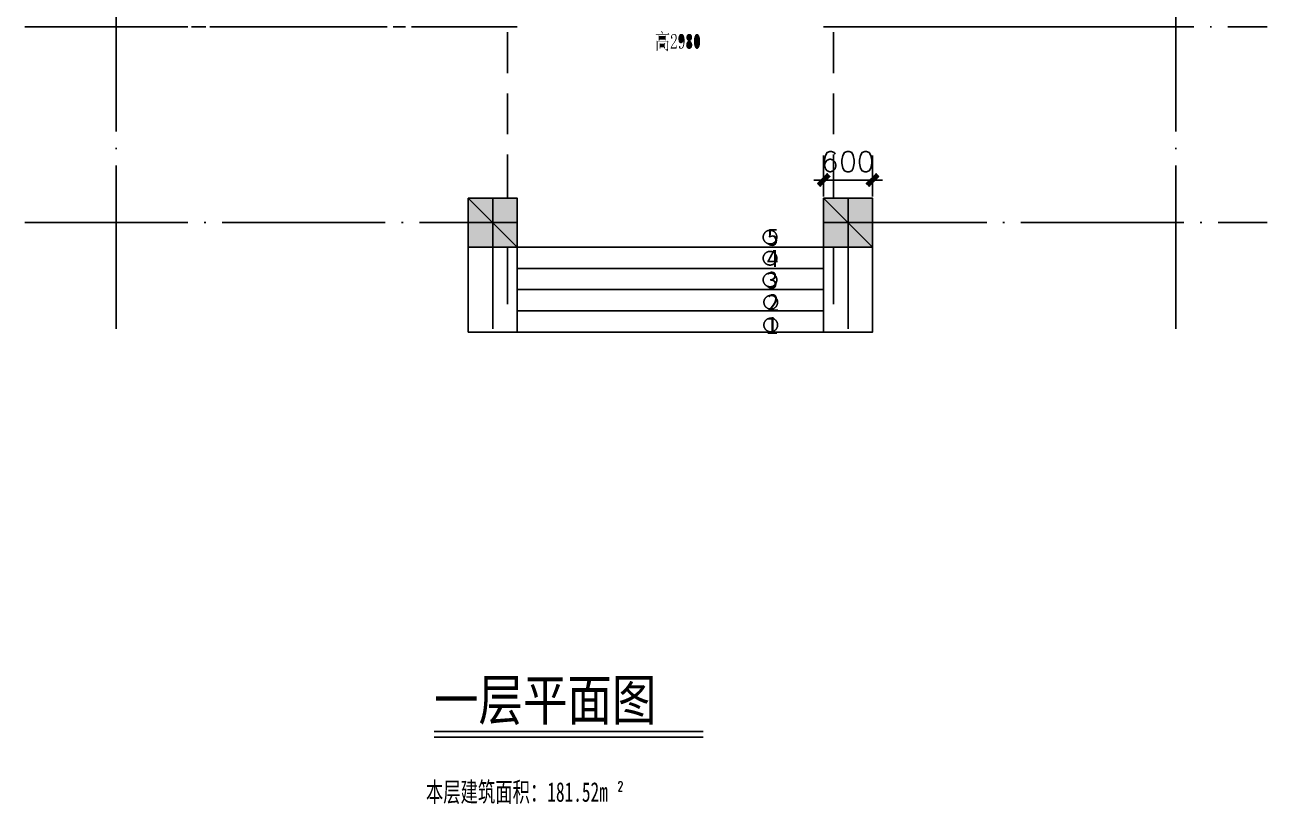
# Model space of a CAD drawing. Header units: millimetres. Extents: x -1120 to 100154, y -9529 to 14223.
# Drawn here: x -1120 to 14121, y -9529 to 25 of the extents above; entities that cross this region are included whole.
import ezdxf

# ---------------------------------------------------------------- set-up
doc = ezdxf.new("R2010")
doc.units = ezdxf.units.MM
doc.linetypes.add('DOTE', pattern=[2.42, 2, -0.2, 0.02, -0.2])
for name, color, linetype in [('A-DOTE', 1, 'Continuous'), ('A-房间名称', 7, 'Continuous'), ('A-立面看线', 7, 'Continuous')]:
    doc.layers.add(name, color=color, linetype=linetype)
doc.styles.add('_TCH_WINDOW', font='SIMPLEX', dxfattribs={"bigfont": 'GBCBIG'})
doc.styles.add('BCP_PENDING_CN', font='')
doc.styles.get('BCP_PENDING_CN').set_extended_font_data('SimSun')

msp = doc.modelspace()

# ---------------------------------------------------------------- hatches: boundary and pattern name
at = {"layer": 'A-立面看线'}
for points in [[(6620, -87), (6765, -87), (6774, -74), (6787, -94), (6644, -94), (6641, -94), (6639, -94), (6637, -94), (6635, -94), (6635, -96), (6633, -96), (6631, -96), (6628, -96), (6626, -96), (6626, -98), (6620, -87)], [(6657, -170), (6657, -168), (6657, -163), (6657, -161), (6657, -159), (6657, -157), (6657, -152), (6657, -150), (6657, -148), (6657, -146), (6657, -141), (6657, -139), (6657, -137), (6657, -137), (6657, -135), (6657, -131), (6657, -128), (6657, -126), (6657, -124), (6657, -122), (6657, -118), (6657, -115), (6657, -113), (6657, -111), (6657, -107), (6657, -104), (6670, -113), (6731, -113), (6737, -104), (6746, -118), (6742, -124), (6742, -126), (6742, -131), (6742, -133), (6742, -137), (6742, -139), (6742, -141), (6742, -146), (6742, -148), (6742, -150), (6742, -152), (6742, -155), (6742, -157), (6742, -159), (6742, -161), (6742, -163), (6733, -168), (6733, -157), (6668, -157), (6668, -163), (6657, -170)], [(6668, -120), (6668, -150), (6733, -150), (6733, -120), (6668, -120)], [(6685, -52), (6685, -50), (6687, -50), (6689, -52), (6691, -54), (6694, -54), (6696, -57), (6698, -57), (6698, -59), (6700, -59), (6700, -59), (6700, -61), (6702, -63), (6705, -63), (6705, -65), (6707, -70), (6707, -72), (6707, -72), (6707, -74), (6707, -78), (6705, -81), (6705, -81), (6702, -85), (6700, -85), (6700, -85), (6700, -85), (6698, -83), (6698, -81), (6696, -78), (6696, -76), (6696, -74), (6696, -72), (6694, -70), (6694, -67), (6691, -65), (6691, -63), (6689, -61), (6689, -59), (6687, -57), (6685, -54), (6685, -52), (6685, -52), (6685, -52)], [(6863, -133), (6863, -128), (6863, -126), (6863, -122), (6863, -120), (6863, -118), (6863, -115), (6861, -113), (6861, -109), (6861, -107), (6859, -107), (6859, -104), (6859, -102), (6857, -100), (6857, -98), (6855, -98), (6853, -96), (6853, -96), (6850, -94), (6848, -94), (6846, -94), (6844, -94), (6842, -94), (6842, -94), (6839, -94), (6837, -94), (6835, -94), (6833, -94), (6831, -96), (6829, -96), (6829, -98), (6826, -98), (6826, -100), (6824, -100), (6822, -102), (6822, -104), (6822, -107), (6820, -109), (6820, -111), (6820, -115), (6820, -118), (6820, -118), (6820, -120), (6820, -122), (6820, -124), (6822, -126), (6822, -128), (6824, -131), (6824, -133), (6824, -135), (6824, -135), (6824, -139), (6824, -141), (6822, -144), (6822, -146), (6820, -146), (6818, -146), (6818, -146), (6816, -146), (6813, -146), (6811, -144), (6811, -144), (6811, -141), (6809, -141), (6809, -139), (6809, -137), (6807, -133), (6807, -131), (6807, -128), (6807, -124), (6809, -122), (6809, -120), (6809, -118), (6809, -115), (6809, -113), (6811, -111), (6811, -109), (6813, -107), (6813, -104), (6816, -102), (6816, -100), (6818, -98), (6818, -98), (6820, -96), (6822, -94), (6824, -91), (6824, -91), (6826, -89), (6829, -89), (6831, -87), (6833, -87), (6833, -87), (6835, -87), (6837, -85), (6839, -85), (6842, -85), (6842, -85), (6844, -85), (6846, -85), (6848, -85), (6850, -87), (6853, -87), (6855, -87), (6857, -87), (6859, -89), (6859, -89), (6861, -91), (6863, -91), (6863, -94), (6866, -94), (6868, -96), (6868, -98), (6868, -98), (6870, -100), (6872, -102), (6872, -104), (6872, -107), (6874, -109), (6874, -111), (6874, -113), (6876, -115), (6876, -118), (6876, -122), (6876, -124), (6876, -126), (6876, -131), (6876, -131), (6876, -133), (6876, -135), (6876, -137), (6876, -139), (6876, -144), (6876, -146), (6874, -148), (6874, -150), (6874, -152), (6872, -155), (6872, -157), (6872, -159), (6870, -161), (6870, -163), (6868, -165), (6868, -168), (6866, -170), (6866, -172), (6863, -174), (6861, -176), (6861, -178), (6859, -178), (6859, -181), (6857, -185), (6855, -187), (6853, -189), (6853, -191), (6850, -194), (6848, -196), (6846, -198), (6846, -200), (6844, -202), (6844, -202), (6842, -205), (6839, -207), (6839, -209), (6837, -211), (6837, -213), (6835, -215), (6833, -215), (6833, -218), (6831, -220), (6831, -222), (6831, -222), (6829, -224), (6829, -226), (6826, -226), (6826, -231), (6824, -233), (6822, -235), (6820, -237), (6820, -239), (6818, -242), (6818, -244), (6816, -246), (6816, -248), (6813, -250), (6813, -250), (6813, -252), (6857, -252), (6859, -252), (6861, -250), (6861, -250), (6863, -250), (6866, -248), (6868, -246), (6868, -244), (6870, -244), (6870, -242), (6870, -239), (6872, -237), (6872, -235), (6872, -231), (6872, -228), (6874, -226), (6874, -222), (6879, -222), (6874, -268), (6805, -268), (6805, -255), (6807, -252), (6807, -250), (6807, -248), (6809, -246), (6809, -244), (6811, -242), (6811, -239), (6813, -237), (6816, -235), (6816, -233), (6818, -231), (6818, -231), (6818, -228), (6820, -226), (6820, -224), (6822, -222), (6822, -222), (6824, -220), (6824, -218), (6826, -215), (6829, -213), (6829, -211), (6831, -209), (6831, -207), (6833, -205), (6835, -202), (6837, -200), (6837, -198), (6839, -196), (6839, -196), (6842, -194), (6844, -191), (6844, -189), (6846, -187), (6848, -185), (6848, -183), (6850, -181), (6850, -178), (6853, -176), (6853, -174), (6855, -172), (6855, -170), (6857, -168), (6857, -165), (6857, -163), (6859, -161), (6859, -159), (6861, -157), (6861, -152), (6861, -150), (6863, -148), (6863, -146), (6863, -144), (6863, -141), (6863, -137), (6863, -135), (6863, -133), (6863, -133), (6863, -133)], [(6931, -200), (6929, -200), (6927, -200), (6924, -200), (6922, -200), (6922, -198), (6920, -198), (6918, -198), (6916, -196), (6913, -196), (6913, -194), (6911, -191), (6909, -191), (6909, -189), (6907, -187), (6907, -187), (6907, -185), (6905, -183), (6905, -181), (6903, -181), (6903, -178), (6903, -176), (6900, -174), (6900, -172), (6900, -168), (6900, -165), (6900, -163), (6898, -161), (6898, -157), (6898, -155), (6898, -152), (6898, -148), (6898, -146), (6898, -144), (6898, -141), (6898, -139), (6898, -135), (6898, -133), (6898, -131), (6900, -128), (6900, -124), (6900, -122), (6900, -120), (6903, -118), (6903, -115), (6903, -113), (6905, -111), (6905, -109), (6905, -107), (6907, -104), (6907, -102), (6907, -102), (6909, -100), (6911, -98), (6911, -96), (6913, -96), (6913, -94), (6916, -91), (6918, -91), (6918, -89), (6920, -89), (6922, -89), (6924, -87), (6927, -87), (6927, -87), (6929, -85), (6931, -85), (6933, -85), (6935, -85), (6937, -85), (6940, -85), (6942, -85), (6942, -87), (6944, -87), (6946, -87), (6948, -89), (6950, -89), (6950, -91), (6953, -91), (6955, -94), (6955, -94), (6957, -96), (6959, -98), (6959, -100), (6961, -100), (6961, -102), (6964, -104), (6964, -107), (6966, -109), (6966, -111), (6966, -111), (6968, -113), (6968, -115), (6968, -118), (6970, -120), (6970, -122), (6970, -124), (6970, -128), (6972, -131), (6972, -133), (6972, -135), (6972, -137), (6972, -139), (6972, -144), (6974, -146), (6974, -148), (6974, -152), (6974, -155), (6974, -159), (6974, -161), (6974, -165), (6974, -168), (6974, -170), (6974, -174), (6974, -176), (6974, -181), (6974, -183), (6974, -185), (6974, -189), (6974, -191), (6972, -194), (6972, -198), (6972, -200), (6972, -202), (6972, -205), (6972, -207), (6970, -211), (6970, -213), (6970, -215), (6970, -218), (6968, -220), (6968, -222), (6968, -224), (6968, -226), (6966, -228), (6966, -231), (6966, -233), (6964, -235), (6964, -237), (6964, -239), (6964, -239), (6961, -244), (6959, -246), (6959, -248), (6957, -250), (6957, -252), (6955, -255), (6955, -255), (6953, -257), (6950, -259), (6950, -261), (6948, -261), (6946, -263), (6946, -263), (6944, -265), (6942, -265), (6942, -268), (6940, -268), (6937, -268), (6935, -270), (6933, -270), (6933, -270), (6931, -270), (6929, -270), (6929, -270), (6927, -270), (6924, -270), (6922, -270), (6920, -268), (6920, -268), (6918, -268), (6916, -265), (6913, -265), (6913, -263), (6911, -263), (6911, -261), (6909, -261), (6907, -259), (6907, -257), (6907, -255), (6905, -252), (6905, -250), (6905, -246), (6905, -246), (6905, -244), (6905, -242), (6907, -239), (6907, -237), (6909, -237), (6909, -235), (6911, -235), (6913, -235), (6916, -235), (6918, -235), (6918, -237), (6920, -237), (6920, -242), (6920, -244), (6920, -246), (6920, -248), (6920, -250), (6920, -252), (6920, -255), (6922, -257), (6922, -259), (6922, -261), (6924, -261), (6927, -261), (6927, -261), (6929, -263), (6929, -263), (6931, -263), (6933, -261), (6935, -261), (6935, -261), (6937, -261), (6940, -259), (6940, -259), (6942, -257), (6944, -255), (6944, -252), (6946, -252), (6946, -250), (6948, -248), (6950, -244), (6950, -242), (6950, -242), (6950, -239), (6953, -237), (6953, -237), (6953, -235), (6953, -233), (6955, -231), (6955, -228), (6955, -226), (6955, -224), (6955, -222), (6957, -220), (6957, -218), (6957, -215), (6957, -211), (6957, -209), (6957, -207), (6959, -205), (6959, -200), (6959, -198), (6959, -194), (6959, -191), (6959, -187), (6959, -185), (6959, -181), (6959, -178), (6959, -174), (6961, -170), (6959, -174), (6959, -176), (6957, -178), (6957, -181), (6955, -183), (6955, -185), (6953, -187), (6953, -189), (6950, -189), (6948, -191), (6948, -194), (6946, -194), (6944, -196), (6944, -198), (6942, -198), (6940, -198), (6937, -200), (6935, -200), (6933, -200), (6933, -200), (6931, -200), (6931, -200)], [(6911, -144), (6911, -146), (6911, -150), (6911, -152), (6911, -157), (6911, -159), (6911, -161), (6913, -163), (6913, -165), (6913, -168), (6913, -170), (6916, -172), (6916, -174), (6916, -176), (6918, -178), (6918, -181), (6920, -183), (6922, -185), (6922, -187), (6924, -187), (6927, -189), (6927, -189), (6929, -189), (6931, -191), (6933, -191), (6933, -191), (6935, -191), (6937, -189), (6937, -189), (6940, -189), (6942, -189), (6944, -187), (6944, -185), (6946, -185), (6948, -183), (6948, -181), (6950, -178), (6953, -176), (6953, -176), (6953, -174), (6955, -172), (6955, -168), (6957, -165), (6957, -163), (6959, -161), (6959, -159), (6959, -157), (6959, -155), (6959, -152), (6959, -150), (6961, -148), (6959, -146), (6959, -141), (6959, -139), (6959, -137), (6959, -133), (6959, -131), (6959, -128), (6959, -126), (6959, -122), (6957, -120), (6957, -118), (6957, -115), (6957, -113), (6955, -111), (6955, -109), (6955, -107), (6953, -104), (6953, -102), (6950, -102), (6950, -100), (6948, -98), (6946, -98), (6946, -96), (6944, -96), (6942, -94), (6940, -94), (6940, -94), (6937, -94), (6935, -94), (6933, -94), (6931, -94), (6929, -94), (6927, -94), (6927, -96), (6924, -96), (6922, -98), (6922, -98), (6920, -100), (6918, -102), (6918, -104), (6918, -107), (6916, -107), (6916, -109), (6916, -111), (6913, -113), (6913, -115), (6913, -118), (6913, -120), (6911, -122), (6911, -126), (6911, -128), (6911, -131), (6911, -133), (6911, -137), (6911, -139), (6911, -141), (6911, -144), (6911, -144)], [(7068, -222), (7068, -224), (7068, -228), (7068, -231), (7068, -233), (7066, -235), (7066, -237), (7066, -239), (7066, -244), (7064, -246), (7064, -248), (7061, -250), (7061, -252), (7059, -252), (7059, -255), (7057, -257), (7057, -257), (7055, -259), (7053, -261), (7053, -261), (7051, -263), (7048, -265), (7048, -265), (7046, -265), (7044, -268), (7042, -268), (7040, -268), (7037, -270), (7037, -270), (7035, -270), (7033, -270), (7031, -270), (7031, -270), (7029, -270), (7027, -270), (7024, -270), (7022, -270), (7020, -268), (7020, -268), (7018, -268), (7016, -265), (7014, -265), (7011, -263), (7011, -263), (7009, -261), (7007, -261), (7007, -259), (7005, -257), (7005, -257), (7003, -255), (7001, -252), (7001, -250), (6998, -248), (6998, -246), (6996, -244), (6996, -242), (6994, -239), (6994, -237), (6994, -235), (6994, -233), (6994, -228), (6992, -226), (6992, -224), (6992, -222), (6994, -220), (6994, -215), (6994, -213), (6994, -211), (6994, -209), (6994, -207), (6996, -202), (6996, -200), (6996, -198), (6998, -196), (6998, -194), (6998, -194), (7001, -191), (7001, -189), (7003, -187), (7003, -187), (7005, -185), (7007, -183), (7007, -181), (7009, -178), (7011, -178), (7011, -176), (7014, -174), (7016, -172), (7018, -172), (7016, -170), (7014, -170), (7011, -168), (7009, -165), (7009, -163), (7007, -163), (7007, -161), (7005, -159), (7003, -157), (7003, -155), (7003, -152), (7001, -152), (7001, -150), (7001, -148), (6998, -146), (6998, -144), (6996, -141), (6996, -139), (6996, -137), (6996, -133), (6996, -131), (6996, -128), (6996, -126), (6996, -124), (6996, -120), (6996, -118), (6996, -115), (6998, -113), (6998, -111), (6998, -109), (7001, -107), (7001, -104), (7003, -102), (7003, -100), (7005, -98), (7005, -98), (7007, -96), (7007, -96), (7009, -94), (7011, -91), (7011, -91), (7014, -89), (7016, -89), (7018, -89), (7018, -87), (7020, -87), (7022, -87), (7024, -87), (7027, -85), (7029, -85), (7031, -85), (7031, -85), (7033, -85), (7035, -85), (7037, -85), (7040, -87), (7042, -87), (7044, -87), (7046, -89), (7046, -89), (7048, -89), (7051, -91), (7053, -91), (7053, -94), (7055, -96), (7055, -96), (7057, -98), (7059, -100), (7059, -102), (7061, -104), (7061, -107), (7064, -109), (7064, -111), (7064, -113), (7066, -115), (7066, -118), (7066, -120), (7066, -122), (7066, -126), (7066, -128), (7066, -128), (7066, -131), (7066, -135), (7066, -137), (7066, -139), (7066, -141), (7064, -144), (7064, -146), (7064, -148), (7061, -150), (7061, -152), (7061, -155), (7059, -155), (7057, -157), (7057, -159), (7055, -161), (7055, -163), (7053, -163), (7051, -165), (7048, -168), (7048, -170), (7046, -170), (7044, -172), (7044, -172), (7046, -174), (7048, -174), (7048, -176), (7051, -178), (7053, -181), (7053, -183), (7055, -183), (7057, -185), (7057, -187), (7059, -189), (7059, -191), (7061, -194), (7061, -194), (7061, -196), (7064, -198), (7064, -200), (7066, -202), (7066, -205), (7066, -207), (7066, -209), (7068, -211), (7068, -215), (7068, -218), (7068, -220), (7068, -222), (7068, -222)], [(7057, -131), (7057, -126), (7055, -124), (7055, -122), (7055, -120), (7055, -115), (7055, -113), (7053, -111), (7053, -109), (7053, -107), (7051, -104), (7051, -102), (7048, -102), (7048, -100), (7046, -98), (7046, -98), (7044, -96), (7042, -96), (7040, -94), (7037, -94), (7037, -94), (7035, -94), (7033, -94), (7031, -94), (7029, -94), (7027, -94), (7024, -94), (7024, -94), (7022, -94), (7020, -96), (7018, -96), (7016, -98), (7016, -98), (7014, -100), (7014, -102), (7011, -102), (7011, -107), (7009, -109), (7009, -111), (7007, -113), (7007, -115), (7007, -118), (7007, -120), (7007, -122), (7007, -126), (7007, -126), (7007, -128), (7007, -131), (7007, -133), (7007, -135), (7009, -137), (7009, -139), (7011, -141), (7011, -144), (7014, -146), (7016, -148), (7016, -148), (7016, -150), (7018, -150), (7018, -152), (7020, -155), (7022, -155), (7022, -157), (7024, -159), (7027, -159), (7027, -161), (7029, -161), (7031, -163), (7033, -165), (7035, -165), (7037, -168), (7037, -168), (7040, -165), (7042, -165), (7044, -163), (7046, -161), (7046, -159), (7048, -159), (7048, -157), (7051, -155), (7051, -152), (7053, -152), (7053, -150), (7053, -148), (7055, -146), (7055, -141), (7055, -139), (7055, -137), (7057, -135), (7057, -133), (7057, -131), (7057, -131)], [(7127, -270), (7125, -270), (7122, -270), (7120, -270), (7120, -268), (7118, -268), (7116, -268), (7116, -265), (7114, -265), (7111, -263), (7109, -263), (7109, -261), (7107, -259), (7105, -259), (7105, -257), (7103, -255), (7103, -252), (7101, -250), (7101, -246), (7098, -246), (7098, -244), (7098, -242), (7096, -239), (7096, -237), (7096, -235), (7094, -233), (7094, -231), (7094, -228), (7092, -226), (7092, -224), (7092, -222), (7092, -220), (7092, -218), (7090, -215), (7090, -211), (7090, -209), (7090, -207), (7090, -205), (7090, -200), (7088, -198), (7088, -196), (7088, -191), (7088, -189), (7088, -185), (7088, -183), (7088, -178), (7088, -176), (7088, -174), (7088, -172), (7088, -168), (7088, -165), (7088, -161), (7088, -159), (7090, -157), (7090, -152), (7090, -150), (7090, -148), (7090, -146), (7090, -141), (7090, -139), (7092, -137), (7092, -135), (7092, -133), (7092, -131), (7094, -128), (7094, -126), (7094, -124), (7096, -120), (7096, -120), (7096, -118), (7098, -115), (7098, -113), (7098, -111), (7101, -109), (7101, -107), (7103, -102), (7103, -100), (7105, -100), (7107, -98), (7107, -96), (7109, -94), (7109, -91), (7111, -91), (7114, -89), (7116, -89), (7116, -87), (7118, -87), (7120, -87), (7120, -87), (7122, -85), (7125, -85), (7127, -85), (7129, -85), (7129, -85), (7131, -87), (7133, -87), (7135, -87), (7135, -87), (7138, -89), (7140, -89), (7142, -91), (7142, -91), (7144, -94), (7144, -96), (7146, -98), (7148, -100), (7148, -102), (7151, -104), (7153, -107), (7153, -109), (7153, -109), (7155, -111), (7155, -113), (7155, -115), (7157, -118), (7157, -120), (7157, -122), (7159, -124), (7159, -126), (7159, -128), (7159, -131), (7162, -133), (7162, -135), (7162, -139), (7162, -141), (7162, -144), (7162, -146), (7164, -150), (7164, -152), (7164, -155), (7164, -159), (7164, -161), (7164, -163), (7164, -168), (7164, -170), (7164, -174), (7164, -176), (7164, -176), (7164, -181), (7164, -183), (7164, -187), (7164, -189), (7164, -194), (7164, -196), (7164, -198), (7164, -202), (7164, -205), (7162, -207), (7162, -211), (7162, -213), (7162, -215), (7162, -218), (7162, -220), (7159, -222), (7159, -226), (7159, -228), (7159, -231), (7157, -233), (7157, -235), (7157, -237), (7155, -239), (7155, -242), (7155, -242), (7153, -244), (7153, -244), (7153, -248), (7151, -250), (7151, -252), (7148, -255), (7146, -257), (7146, -259), (7144, -259), (7144, -261), (7142, -263), (7140, -263), (7140, -265), (7138, -265), (7135, -268), (7133, -268), (7133, -270), (7131, -270), (7129, -270), (7127, -270), (7127, -270), (7127, -270)], [(7127, -94), (7125, -94), (7122, -94), (7122, -96), (7120, -96), (7120, -96), (7118, -98), (7116, -100), (7116, -102), (7114, -104), (7114, -107), (7111, -109), (7111, -111), (7109, -113), (7109, -115), (7109, -118), (7107, -120), (7107, -122), (7107, -124), (7107, -126), (7105, -128), (7105, -131), (7105, -133), (7105, -137), (7105, -139), (7105, -141), (7103, -144), (7103, -146), (7103, -150), (7103, -152), (7103, -155), (7103, -157), (7103, -161), (7103, -163), (7103, -168), (7103, -170), (7103, -174), (7103, -176), (7103, -176), (7103, -181), (7103, -183), (7103, -187), (7103, -189), (7103, -194), (7103, -196), (7103, -200), (7103, -202), (7103, -205), (7103, -207), (7103, -211), (7103, -213), (7105, -215), (7105, -218), (7105, -220), (7105, -224), (7105, -226), (7107, -228), (7107, -231), (7107, -233), (7107, -235), (7109, -235), (7109, -237), (7109, -239), (7109, -242), (7111, -246), (7111, -248), (7114, -250), (7114, -252), (7116, -255), (7118, -257), (7118, -257), (7120, -259), (7120, -259), (7122, -261), (7125, -261), (7125, -261), (7127, -261), (7129, -261), (7129, -261), (7131, -261), (7133, -259), (7133, -259), (7135, -257), (7135, -257), (7138, -255), (7140, -252), (7140, -250), (7142, -248), (7142, -246), (7144, -242), (7144, -239), (7144, -237), (7144, -235), (7146, -233), (7146, -231), (7146, -228), (7146, -226), (7146, -224), (7146, -222), (7148, -220), (7148, -218), (7148, -215), (7148, -211), (7148, -209), (7148, -207), (7148, -205), (7148, -200), (7148, -198), (7151, -194), (7151, -191), (7151, -189), (7151, -185), (7151, -183), (7151, -178), (7151, -176), (7151, -174), (7151, -170), (7151, -168), (7151, -165), (7151, -161), (7148, -159), (7148, -155), (7148, -152), (7148, -150), (7148, -148), (7148, -144), (7148, -141), (7148, -139), (7148, -137), (7148, -135), (7146, -131), (7146, -128), (7146, -126), (7146, -124), (7146, -122), (7144, -120), (7144, -118), (7144, -115), (7144, -115), (7144, -113), (7142, -111), (7142, -107), (7140, -104), (7140, -102), (7138, -100), (7138, -100), (7135, -98), (7133, -96), (7133, -96), (7131, -96), (7129, -94), (7129, -94), (7127, -94), (7127, -94), (7127, -94)], [(6733, -272), (6735, -274), (6739, -274), (6742, -274), (6744, -274), (6746, -274), (6748, -276), (6750, -276), (6750, -276), (6752, -276), (6755, -276), (6755, -276), (6757, -276), (6757, -276), (6757, -276), (6759, -276), (6759, -274), (6761, -272), (6761, -270), (6761, -187), (6644, -187), (6644, -289), (6633, -296), (6633, -294), (6633, -292), (6633, -287), (6633, -285), (6633, -283), (6633, -281), (6633, -276), (6633, -274), (6633, -272), (6633, -270), (6633, -265), (6633, -263), (6633, -261), (6633, -259), (6633, -255), (6633, -252), (6633, -250), (6633, -248), (6633, -244), (6633, -242), (6633, -239), (6633, -237), (6633, -235), (6633, -233), (6633, -231), (6633, -228), (6633, -224), (6633, -222), (6633, -220), (6633, -218), (6633, -213), (6633, -211), (6633, -209), (6633, -207), (6633, -202), (6633, -200), (6633, -198), (6633, -196), (6633, -194), (6633, -189), (6633, -187), (6633, -185), (6633, -181), (6633, -178), (6633, -176), (6633, -174), (6633, -170), (6644, -181), (6759, -181), (6768, -170), (6776, -185), (6770, -191), (6770, -272), (6770, -276), (6770, -279), (6770, -283), (6770, -285), (6770, -287), (6768, -289), (6768, -289), (6768, -292), (6768, -292), (6765, -294), (6763, -296), (6761, -296), (6761, -298), (6759, -300), (6759, -300), (6757, -298), (6757, -296), (6757, -294), (6755, -294), (6755, -292), (6755, -289), (6752, -289), (6750, -287), (6750, -285), (6748, -285), (6746, -283), (6744, -283), (6742, -281), (6739, -281), (6737, -279), (6735, -279), (6733, -276), (6733, -272)], [(6731, -215), (6731, -220), (6731, -222), (6731, -224), (6731, -228), (6731, -231), (6731, -233), (6731, -237), (6731, -239), (6731, -242), (6731, -244), (6733, -248), (6733, -250), (6733, -252), (6733, -255), (6733, -257), (6733, -259), (6733, -261), (6722, -268), (6722, -252), (6678, -252), (6678, -263), (6668, -270), (6668, -268), (6668, -265), (6668, -261), (6668, -259), (6668, -257), (6668, -255), (6668, -250), (6668, -248), (6668, -246), (6668, -244), (6668, -239), (6668, -237), (6668, -235), (6668, -235), (6668, -231), (6668, -228), (6668, -226), (6668, -224), (6668, -220), (6668, -218), (6668, -215), (6668, -213), (6668, -209), (6668, -207), (6668, -205), (6668, -202), (6668, -198), (6668, -198), (6678, -205), (6720, -205), (6726, -196), (6737, -209), (6731, -215)], [(6678, -211), (6678, -246), (6722, -246), (6722, -211), (6678, -211)], [(7003, -224), (7003, -226), (7003, -231), (7003, -233), (7005, -235), (7005, -237), (7005, -239), (7007, -242), (7007, -244), (7007, -246), (7009, -248), (7009, -250), (7011, -252), (7014, -255), (7014, -255), (7016, -257), (7018, -259), (7018, -259), (7020, -261), (7022, -261), (7024, -261), (7024, -261), (7027, -263), (7029, -263), (7031, -263), (7033, -263), (7035, -261), (7037, -261), (7040, -261), (7040, -261), (7042, -259), (7044, -259), (7046, -259), (7046, -257), (7048, -255), (7051, -255), (7051, -252), (7051, -252), (7053, -250), (7053, -248), (7055, -246), (7055, -244), (7055, -242), (7055, -239), (7057, -235), (7057, -233), (7057, -231), (7057, -228), (7057, -226), (7057, -224), (7057, -220), (7057, -218), (7055, -215), (7055, -213), (7055, -211), (7053, -209), (7053, -207), (7051, -205), (7051, -202), (7048, -200), (7048, -200), (7046, -198), (7046, -196), (7044, -194), (7044, -194), (7042, -191), (7040, -189), (7040, -189), (7037, -187), (7035, -187), (7033, -185), (7033, -183), (7031, -183), (7029, -181), (7027, -178), (7024, -178), (7022, -176), (7022, -176), (7020, -178), (7018, -178), (7018, -181), (7016, -183), (7014, -185), (7014, -187), (7011, -189), (7011, -191), (7009, -194), (7009, -196), (7009, -198), (7007, -200), (7007, -202), (7005, -205), (7005, -207), (7005, -209), (7005, -211), (7003, -215), (7003, -218), (7003, -220), (7003, -222), (7003, -224), (7003, -224)], [(8604, -1919), (8637, -1954), (8724, -1800)], [(8637, -1954), (8724, -1800), (8757, -1834)], [(9325, -1800), (9238, -1954), (9203, -1919)], [(9357, -1834), (9325, -1800), (9238, -1954)], [(4320, -2700), (4920, -2700), (4320, -2100)], [(4920, -2700), (4320, -2100), (4920, -2100)], [(8680, -2700), (9280, -2700), (8680, -2100)], [(9280, -2700), (8680, -2100), (9280, -2100)]]:
    msp.add_hatch(color=256, dxfattribs=at).paths.add_polyline_path(points)

# ---------------------------------------------------------------- linework, layer by layer
at = {"layer": 'A-DOTE', "linetype": 'DOTE', "ltscale": 1000}
for p, q in [((0, -3701), (0, 14221)), ((13000, -3701), (13000, 14221)), ((-1120, 0), (4800, 0)), ((8800, 0), (14121, 0)), ((4620, -3701), (4620, -2100)), ((8980, -3701), (8980, -2100)), ((-1120, -2400), (4920, -2400)), ((8680, -2400), (14121, -2400))]:
    msp.add_line(p, q, dxfattribs=at)
at = {"layer": 'A-房间名称', "color": 4}
for p, q in [((3900, -8640), (7200, -8640)), ((3900, -8710), (7200, -8710))]:
    msp.add_line(p, q, dxfattribs=at)
at = {"layer": 'A-立面看线'}
for points in [[(174, 0), (24, 0)], [(400, 0), (250, 0)], [(625, 0), (474, 0)], [(851, 0), (701, 0)], [(1075, 0), (925, 0)], [(1299, 0), (1149, 0)], [(1525, 0), (1375, 0)], [(1750, 0), (1599, 0)], [(1976, 0), (1826, 0)], [(2200, 0), (2050, 0)], [(2424, 0), (2274, 0)], [(2650, 0), (2500, 0)], [(2875, 0), (2724, 0)], [(3101, 0), (2951, 0)], [(3325, 0), (3175, 0)], [(3549, 0), (3399, 0)], [(3776, 0), (3625, 0)], [(4000, 0), (3850, 0)], [(4226, 0), (4076, 0)], [(4450, 0), (4300, 0)], [(4674, 0), (4526, 0)], [(4920, 0), (4750, 0)], [(8966, 0), (8680, 0)], [(9716, 0), (9216, 0)], [(10465, 0), (9967, 0)], [(11216, 0), (10715, 0)], [(11966, 0), (11466, 0)], [(12715, 0), (12217, 0)], [(4800, -566), (4800, -65)], [(8800, -65), (8800, -566)], [(4800, -1317), (4800, -816)], [(8800, -816), (8800, -1317)], [(4800, -2100), (4800, -1565)], [(8680, -1575), (8680, -2078)], [(8820, -1562), (8809, -1539), (8776, -1528), (8757, -1528), (8724, -1539), (8702, -1575), (8691, -1634), (8691, -1693), (8702, -1741), (8724, -1765), (8757, -1778), (8765, -1778), (8798, -1765), (8820, -1741), (8831, -1706), (8831, -1693), (8820, -1658), (8798, -1634), (8765, -1623), (8757, -1623), (8724, -1634), (8702, -1658), (8691, -1693)], [(8800, -1565), (8800, -2100)], [(8970, -1528), (8937, -1539), (8915, -1575), (8905, -1634), (8905, -1669), (8915, -1730), (8937, -1765), (8970, -1778), (8992, -1778), (9024, -1765), (9044, -1730), (9055, -1669), (9055, -1634), (9044, -1575), (9024, -1539), (8992, -1528), (8970, -1528)], [(9185, -1528), (9153, -1539), (9131, -1575), (9120, -1634), (9120, -1669), (9131, -1730), (9153, -1765), (9185, -1778), (9205, -1778), (9238, -1765), (9259, -1730), (9270, -1669), (9270, -1634), (9259, -1575), (9238, -1539), (9205, -1528), (9185, -1528)], [(9281, -1575), (9281, -2078)], [(9401, -1878), (9281, -1878), (8680, -1878), (8561, -1878)], [(4920, -2700), (4320, -2700), (4320, -2100), (4920, -2100), (4920, -2700)], [(9280, -2700), (8680, -2700), (8680, -2100), (9280, -2100), (9280, -2700)], [(8680, -2400), (9130, -2400)], [(8022, -2494), (8018, -2494), (8014, -2494), (8009, -2495), (8005, -2496), (8001, -2496), (7997, -2498), (7993, -2499), (7990, -2500), (7986, -2502), (7982, -2504), (7979, -2506), (7975, -2508), (7972, -2510), (7969, -2513), (7966, -2516), (7963, -2518), (7960, -2521), (7958, -2524), (7955, -2527), (7953, -2531), (7951, -2534), (7949, -2538), (7947, -2541), (7945, -2545), (7943, -2549), (7942, -2553), (7941, -2557), (7940, -2561), (7939, -2565), (7939, -2569), (7939, -2573), (7938, -2578), (7939, -2582), (7939, -2586), (7939, -2590), (7940, -2594), (7941, -2599), (7942, -2602), (7943, -2606), (7945, -2610), (7947, -2614), (7949, -2618), (7951, -2621), (7953, -2624), (7955, -2628), (7958, -2631), (7960, -2634), (7963, -2637), (7966, -2640), (7969, -2642), (7972, -2645), (7975, -2647), (7979, -2649), (7982, -2651), (7986, -2653), (7990, -2655), (7993, -2656), (7997, -2658), (8001, -2659), (8005, -2660), (8009, -2660), (8014, -2661), (8018, -2661), (8022, -2661), (8026, -2661), (8031, -2661), (8035, -2660), (8039, -2660), (8043, -2659), (8047, -2658), (8051, -2656), (8055, -2655), (8059, -2653), (8062, -2651), (8066, -2649), (8069, -2647), (8072, -2645), (8075, -2642), (8079, -2640), (8081, -2637), (8084, -2634), (8087, -2631), (8089, -2628), (8092, -2624), (8094, -2621), (8096, -2618), (8098, -2614), (8099, -2610), (8101, -2606), (8102, -2602), (8103, -2599), (8104, -2594), (8105, -2590), (8106, -2586), (8106, -2582), (8106, -2578), (8106, -2573), (8106, -2569), (8105, -2565), (8104, -2561), (8103, -2557), (8102, -2553), (8101, -2549), (8099, -2545), (8098, -2541), (8096, -2538), (8094, -2534), (8092, -2531), (8089, -2527), (8087, -2524), (8084, -2521), (8081, -2518), (8079, -2516), (8075, -2513), (8072, -2510), (8069, -2508), (8066, -2506), (8062, -2504), (8059, -2502), (8055, -2500), (8051, -2499), (8047, -2498), (8043, -2496), (8039, -2496), (8035, -2495), (8031, -2494), (8026, -2494), (8022, -2494)], [(4320, -2701), (4920, -2701), (4920, -3741), (4320, -3741), (4320, -2701)], [(4800, -3401), (4800, -2701)], [(4920, -2701), (8680, -2701)], [(9281, -2701), (8680, -2701), (8680, -3741), (9281, -3741), (9281, -2701)], [(8800, -2701), (8800, -3401)], [(8022, -2753), (8018, -2753), (8014, -2753), (8009, -2754), (8005, -2754), (8001, -2755), (7997, -2757), (7993, -2758), (7990, -2759), (7986, -2761), (7982, -2763), (7979, -2765), (7975, -2767), (7972, -2769), (7969, -2772), (7966, -2775), (7963, -2777), (7960, -2780), (7958, -2783), (7955, -2786), (7953, -2790), (7951, -2793), (7949, -2797), (7947, -2800), (7945, -2804), (7943, -2808), (7942, -2812), (7941, -2816), (7940, -2820), (7939, -2824), (7939, -2828), (7939, -2832), (7938, -2837), (7939, -2841), (7939, -2845), (7939, -2849), (7940, -2853), (7941, -2857), (7942, -2861), (7943, -2865), (7945, -2869), (7947, -2873), (7949, -2876), (7951, -2880), (7953, -2883), (7955, -2887), (7958, -2890), (7960, -2893), (7963, -2896), (7966, -2899), (7969, -2901), (7972, -2904), (7975, -2906), (7979, -2908), (7982, -2910), (7986, -2912), (7990, -2914), (7993, -2915), (7997, -2917), (8001, -2918), (8005, -2919), (8009, -2919), (8014, -2920), (8018, -2920), (8022, -2920), (8026, -2920), (8031, -2920), (8035, -2919), (8039, -2919), (8043, -2918), (8047, -2917), (8051, -2915), (8055, -2914), (8059, -2912), (8062, -2910), (8066, -2908), (8069, -2906), (8072, -2904), (8075, -2901), (8079, -2899), (8081, -2896), (8084, -2893), (8087, -2890), (8089, -2887), (8092, -2883), (8094, -2880), (8096, -2876), (8098, -2873), (8099, -2869), (8101, -2865), (8102, -2861), (8103, -2857), (8104, -2853), (8105, -2849), (8106, -2845), (8106, -2841), (8106, -2837), (8106, -2832), (8106, -2828), (8105, -2824), (8104, -2820), (8103, -2816), (8102, -2812), (8101, -2808), (8099, -2804), (8098, -2800), (8096, -2797), (8094, -2793), (8092, -2790), (8089, -2786), (8087, -2783), (8084, -2780), (8081, -2777), (8079, -2775), (8075, -2772), (8072, -2769), (8069, -2767), (8066, -2765), (8062, -2763), (8059, -2761), (8055, -2759), (8051, -2758), (8047, -2757), (8043, -2755), (8039, -2754), (8035, -2754), (8031, -2753), (8026, -2753), (8022, -2753)], [(4920, -2962), (8680, -2962)], [(8022, -3018), (8018, -3018), (8014, -3019), (8009, -3019), (8005, -3020), (8001, -3021), (7997, -3022), (7993, -3023), (7990, -3025), (7986, -3027), (7982, -3028), (7979, -3030), (7975, -3033), (7972, -3035), (7969, -3037), (7966, -3040), (7963, -3043), (7960, -3046), (7958, -3049), (7955, -3052), (7953, -3055), (7951, -3059), (7949, -3062), (7947, -3066), (7945, -3069), (7943, -3073), (7942, -3077), (7941, -3081), (7940, -3085), (7939, -3089), (7939, -3093), (7939, -3098), (7938, -3102), (7939, -3106), (7939, -3111), (7939, -3115), (7940, -3119), (7941, -3123), (7942, -3127), (7943, -3131), (7945, -3135), (7947, -3138), (7949, -3142), (7951, -3145), (7953, -3149), (7955, -3152), (7958, -3155), (7960, -3158), (7963, -3161), (7966, -3164), (7969, -3167), (7972, -3169), (7975, -3171), (7979, -3174), (7982, -3176), (7986, -3178), (7990, -3179), (7993, -3181), (7997, -3182), (8001, -3183), (8005, -3184), (8009, -3185), (8014, -3185), (8018, -3186), (8022, -3186), (8026, -3186), (8031, -3185), (8035, -3185), (8039, -3184), (8043, -3183), (8047, -3182), (8051, -3181), (8055, -3179), (8059, -3178), (8062, -3176), (8066, -3174), (8069, -3171), (8072, -3169), (8075, -3167), (8079, -3164), (8081, -3161), (8084, -3158), (8087, -3155), (8089, -3152), (8092, -3149), (8094, -3145), (8096, -3142), (8098, -3138), (8099, -3135), (8101, -3131), (8102, -3127), (8103, -3123), (8104, -3119), (8105, -3115), (8106, -3111), (8106, -3106), (8106, -3102), (8106, -3098), (8106, -3093), (8105, -3089), (8104, -3085), (8103, -3081), (8102, -3077), (8101, -3073), (8099, -3069), (8098, -3066), (8096, -3062), (8094, -3059), (8092, -3055), (8089, -3052), (8087, -3049), (8084, -3046), (8081, -3043), (8079, -3040), (8075, -3037), (8072, -3035), (8069, -3033), (8066, -3030), (8062, -3028), (8059, -3027), (8055, -3025), (8051, -3023), (8047, -3022), (8043, -3021), (8039, -3020), (8035, -3019), (8031, -3019), (8026, -3018), (8022, -3018)], [(4920, -3221), (8680, -3221)], [(8031, -3292), (8027, -3293), (8022, -3293), (8018, -3293), (8014, -3294), (8010, -3295), (8006, -3296), (8002, -3298), (7998, -3299), (7995, -3301), (7991, -3303), (7987, -3305), (7984, -3307), (7981, -3309), (7978, -3312), (7975, -3314), (7972, -3317), (7969, -3320), (7966, -3323), (7964, -3326), (7961, -3329), (7959, -3333), (7957, -3336), (7955, -3340), (7954, -3344), (7952, -3347), (7951, -3351), (7950, -3355), (7949, -3359), (7948, -3363), (7948, -3368), (7947, -3372), (7947, -3376), (7947, -3381), (7948, -3385), (7948, -3389), (7949, -3393), (7950, -3397), (7951, -3401), (7952, -3405), (7954, -3409), (7955, -3413), (7957, -3416), (7959, -3420), (7961, -3423), (7964, -3426), (7966, -3430), (7969, -3433), (7972, -3435), (7975, -3438), (7978, -3441), (7981, -3443), (7984, -3446), (7987, -3448), (7991, -3450), (7995, -3452), (7998, -3453), (8002, -3455), (8006, -3456), (8010, -3457), (8014, -3458), (8018, -3459), (8022, -3460), (8027, -3460), (8031, -3460), (8035, -3460), (8039, -3460), (8044, -3459), (8048, -3458), (8052, -3457), (8056, -3456), (8060, -3455), (8063, -3453), (8067, -3452), (8071, -3450), (8074, -3448), (8078, -3446), (8081, -3443), (8084, -3441), (8087, -3438), (8090, -3435), (8093, -3433), (8096, -3430), (8098, -3426), (8100, -3423), (8103, -3420), (8105, -3416), (8106, -3413), (8108, -3409), (8110, -3405), (8111, -3401), (8112, -3397), (8113, -3393), (8114, -3389), (8114, -3385), (8115, -3381), (8115, -3376), (8115, -3372), (8114, -3368), (8114, -3363), (8113, -3359), (8112, -3355), (8111, -3351), (8110, -3347), (8108, -3344), (8106, -3340), (8105, -3336), (8103, -3333), (8100, -3329), (8098, -3326), (8096, -3323), (8093, -3320), (8090, -3317), (8087, -3314), (8084, -3312), (8081, -3309), (8078, -3307), (8074, -3305), (8071, -3303), (8067, -3301), (8063, -3299), (8060, -3298), (8056, -3296), (8052, -3295), (8048, -3294), (8044, -3293), (8039, -3293), (8035, -3293), (8031, -3292)], [(4920, -3482), (8680, -3482)], [(8031, -3571), (8027, -3571), (8022, -3571), (8018, -3572), (8014, -3573), (8010, -3574), (8006, -3575), (8002, -3576), (7998, -3578), (7995, -3579), (7991, -3581), (7987, -3583), (7984, -3585), (7981, -3588), (7978, -3590), (7975, -3593), (7972, -3596), (7969, -3598), (7966, -3601), (7964, -3605), (7961, -3608), (7959, -3611), (7957, -3615), (7955, -3618), (7954, -3622), (7952, -3626), (7951, -3630), (7950, -3634), (7949, -3638), (7948, -3642), (7948, -3646), (7947, -3650), (7947, -3655), (7947, -3659), (7948, -3663), (7948, -3668), (7949, -3672), (7950, -3676), (7951, -3680), (7952, -3684), (7954, -3687), (7955, -3691), (7957, -3695), (7959, -3698), (7961, -3702), (7964, -3705), (7966, -3708), (7969, -3711), (7972, -3714), (7975, -3717), (7978, -3719), (7981, -3722), (7984, -3724), (7987, -3726), (7991, -3728), (7995, -3730), (7998, -3732), (8002, -3733), (8006, -3735), (8010, -3736), (8014, -3737), (8018, -3738), (8022, -3738), (8027, -3738), (8031, -3739), (8035, -3738), (8039, -3738), (8044, -3738), (8048, -3737), (8052, -3736), (8056, -3735), (8060, -3733), (8063, -3732), (8067, -3730), (8071, -3728), (8074, -3726), (8078, -3724), (8081, -3722), (8084, -3719), (8087, -3717), (8090, -3714), (8093, -3711), (8096, -3708), (8098, -3705), (8100, -3702), (8103, -3698), (8105, -3695), (8106, -3691), (8108, -3687), (8110, -3684), (8111, -3680), (8112, -3676), (8113, -3672), (8114, -3668), (8114, -3663), (8115, -3659), (8115, -3655), (8115, -3650), (8114, -3646), (8114, -3642), (8113, -3638), (8112, -3634), (8111, -3630), (8110, -3626), (8108, -3622), (8106, -3618), (8105, -3615), (8103, -3611), (8100, -3608), (8098, -3605), (8096, -3601), (8093, -3598), (8090, -3596), (8087, -3593), (8084, -3590), (8081, -3588), (8078, -3585), (8074, -3583), (8071, -3581), (8067, -3579), (8063, -3578), (8060, -3576), (8056, -3575), (8052, -3574), (8048, -3573), (8044, -3572), (8039, -3571), (8035, -3571), (8031, -3571)], [(4920, -3741), (8680, -3741)]]:
    msp.add_lwpolyline(points, dxfattribs=at)
for points in [[(8604, -1919), (8637, -1954), (8724, -1800)], [(8637, -1954), (8724, -1800), (8757, -1834)], [(9325, -1800), (9238, -1954), (9203, -1919)], [(9357, -1834), (9325, -1800), (9238, -1954)], [(4320, -2700), (4920, -2700), (4320, -2100)], [(4920, -2700), (4320, -2100), (4920, -2100)], [(8680, -2700), (9280, -2700), (8680, -2100)], [(9280, -2700), (8680, -2100), (9280, -2100)]]:
    msp.add_lwpolyline(points, close=True, dxfattribs=at)

# ---------------------------------------------------------------- texts
at = {"layer": 'A-房间名称'}
for s, height, style, width, p in [('一层平面图', 500, 'BCP_PENDING_CN', 0.8, (3900, -8500)), ('本层建筑面积：181.52m', 240, 'BCP_PENDING_CN', 0.65, (3800, -9500)), ('2', 120, '_TCH_WINDOW', 0.65, (6153, -9370))]:
    msp.add_text(s, height=height, dxfattribs=dict(at, style=style, width=width)).set_placement(p)
at = {"layer": 'A-立面看线'}
for s, p in [('5', (7982, -2685)), ('4', (7982, -2944)), ('3', (7975, -3210)), ('2', (7986, -3486)), ('1', (7975, -3765))]:
    msp.add_text(s, height=215, dxfattribs=at).set_placement(p)

doc.saveas('drawing.dxf')
